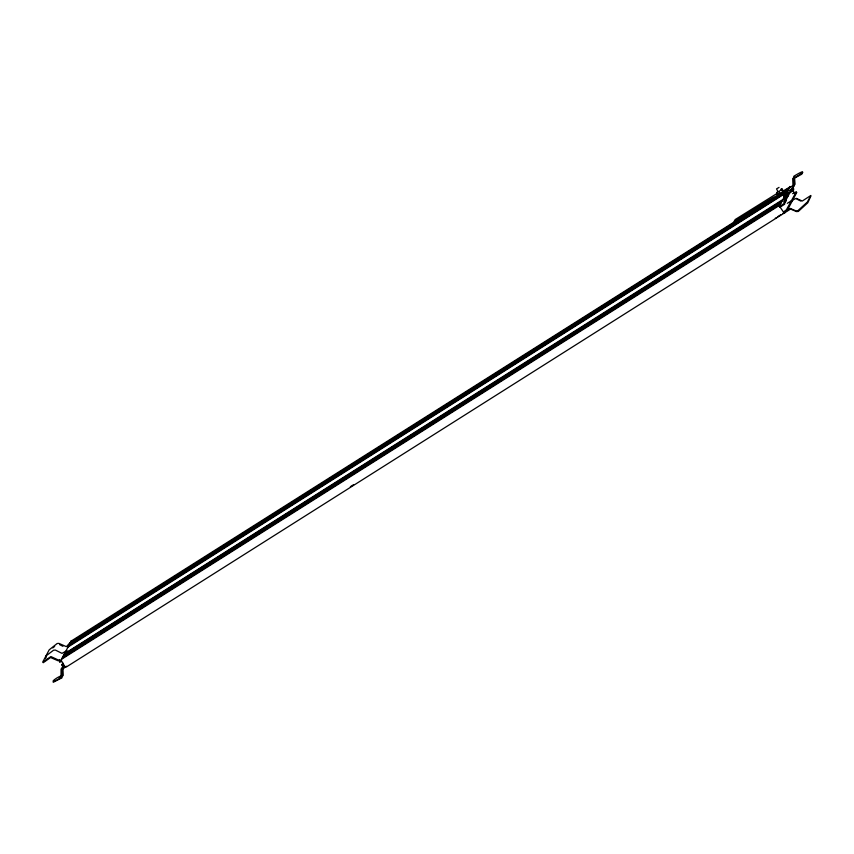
<?xml version="1.0" encoding="UTF-8"?>
<svg xmlns="http://www.w3.org/2000/svg" width="854" height="854" viewBox="0 0 854 854"><rect width="100%" height="100%" fill="white"/><g stroke="black" fill="none" stroke-linecap="round" stroke-linejoin="round"><path stroke-width="1.28" d="M780.812 189.204L781.976 188.894L783.299 190.826L781.752 192.79L778.304 194.531L776.991 192.609L777.428 191.776M778.752 193.698L778.304 194.531M782.851 191.659L781.538 189.737L781.976 188.894M62.054 667.572L63.954 665.223M784.773 193.783L784.997 192.908C800.71 183.343 791.701 191.969 783.812 195.128L784.185 203.412L779.286 206.7M793.644 177.109L793.857 176.234C809.581 166.669 800.572 175.294 792.672 178.454L793.056 186.727L790.249 190.399M45.401 658.647L46.49 656.609L45.956 655.947L53.588 650.193L55.382 650.054L61.968 653.363L67.103 650.62M62.673 664.519L62.086 665.64L63.634 665.234M777.257 193.324L735.187 219.542L734.13 221.538L772.721 197.754L780.065 194.2L784.132 190.709L783.385 190.805M735.668 220.236L734.6 222.232L773.201 198.459L780.545 194.904L784.612 191.413L783.865 191.509M776.809 193.228L776.948 194.264L779.232 193.196M785.755 194.093L779.382 206.06L784.42 213.404L796.312 191.734L792.619 193.698M786.395 192.887L789.79 186.492L790.388 186.973M789.011 192.726L784.185 202.078M785.765 200.434L790.11 192.267M786.043 192.983L786.192 200.861L785.104 202.547M776.991 192.609L781.538 189.737M69.078 644.471L780.118 194.424M791.978 188.755L793.868 186.407L793.729 178.529L801.778 174.195L802.781 172.305M63.004 663.12L61.659 664.903L63.207 664.497M53.813 681.204L54.56 680.531M782.413 191.542L783.299 190.826M793.974 185.873L795.053 184.186L794.487 177.077M52.681 647.94L54.677 646.446M784.815 211.184L786.118 210.244M70.636 642.112L66.366 646.659L58.926 643.382L57.133 643.521L49.201 649.83L42.7 662.063L50.909 656.566L58.424 660.035C62.032 658.114 57.41 663.067 60.591 661.007M70.893 641.269L735.07 221.421M783.556 190.773L789.342 187.325M70.391 642.614L757.028 208.28M759.291 206.849L763.796 203.999M766.049 202.569L770.564 199.719M784.1 191.168L793.494 185.169M782.381 192.993L788.167 189.545M69.11 644.599L787.569 190.655M68.619 645.944L786.982 191.776M68.021 647.054L786.246 192.769M785.627 196.42L787.772 195.064L788.253 195.769L786.107 197.125M64.477 653.726L782.84 199.558M63.794 654.612L782.253 200.669M63.292 655.947L781.666 201.779M62.705 657.068L781.068 202.889M62.107 658.178L780.481 203.999M61.52 659.288L779.883 205.109M60.1 660.473L58.061 660.761L50.567 657.527L43.234 662.725M779.766 207.405L784.698 204.17L784.858 195.214C785.894 195.171 797.209 189.012 792.725 189.492M787.292 203.337L791.583 200.626L792.064 201.32M792.608 200.124L796.248 198.331L802.269 201.042L810.82 195.491L807.318 202.078L797.828 210.746L796.024 210.895L790.089 208.365L784.687 211.771M64.819 666.301L61.061 668.981L61.018 677.681C46.511 686.168 54.773 677.852 62.203 675.45M783.951 211.888L786.203 210.458M66.484 666.259L61.723 669.771L62.075 677.756L53.215 682.314M350.343 486.716L353.727 484.581M777.428 216.852L780.802 214.717M783.043 213.297L787.335 210.212L796.793 192.428L795.341 192.972M72.078 641.034L71.48 640.553L61.072 660.121C62.342 661.669 64.829 669.088 66.708 666.75L790.558 209.07L796.504 211.589L798.309 211.45L807.799 202.772L810.841 196.164M61.072 661.711L59.62 662.256M59.289 677.937L63.249 675.535L62.908 667.54M776.072 218.112L775.304 218.122M779.04 187.4L776.542 188.905L777.919 191.435M796.729 199.025L800.806 201.074M59.663 644.663L62.95 646.318M792.427 189.94L794.754 193.452M779.04 191.584L780.364 193.516"/></g></svg>
